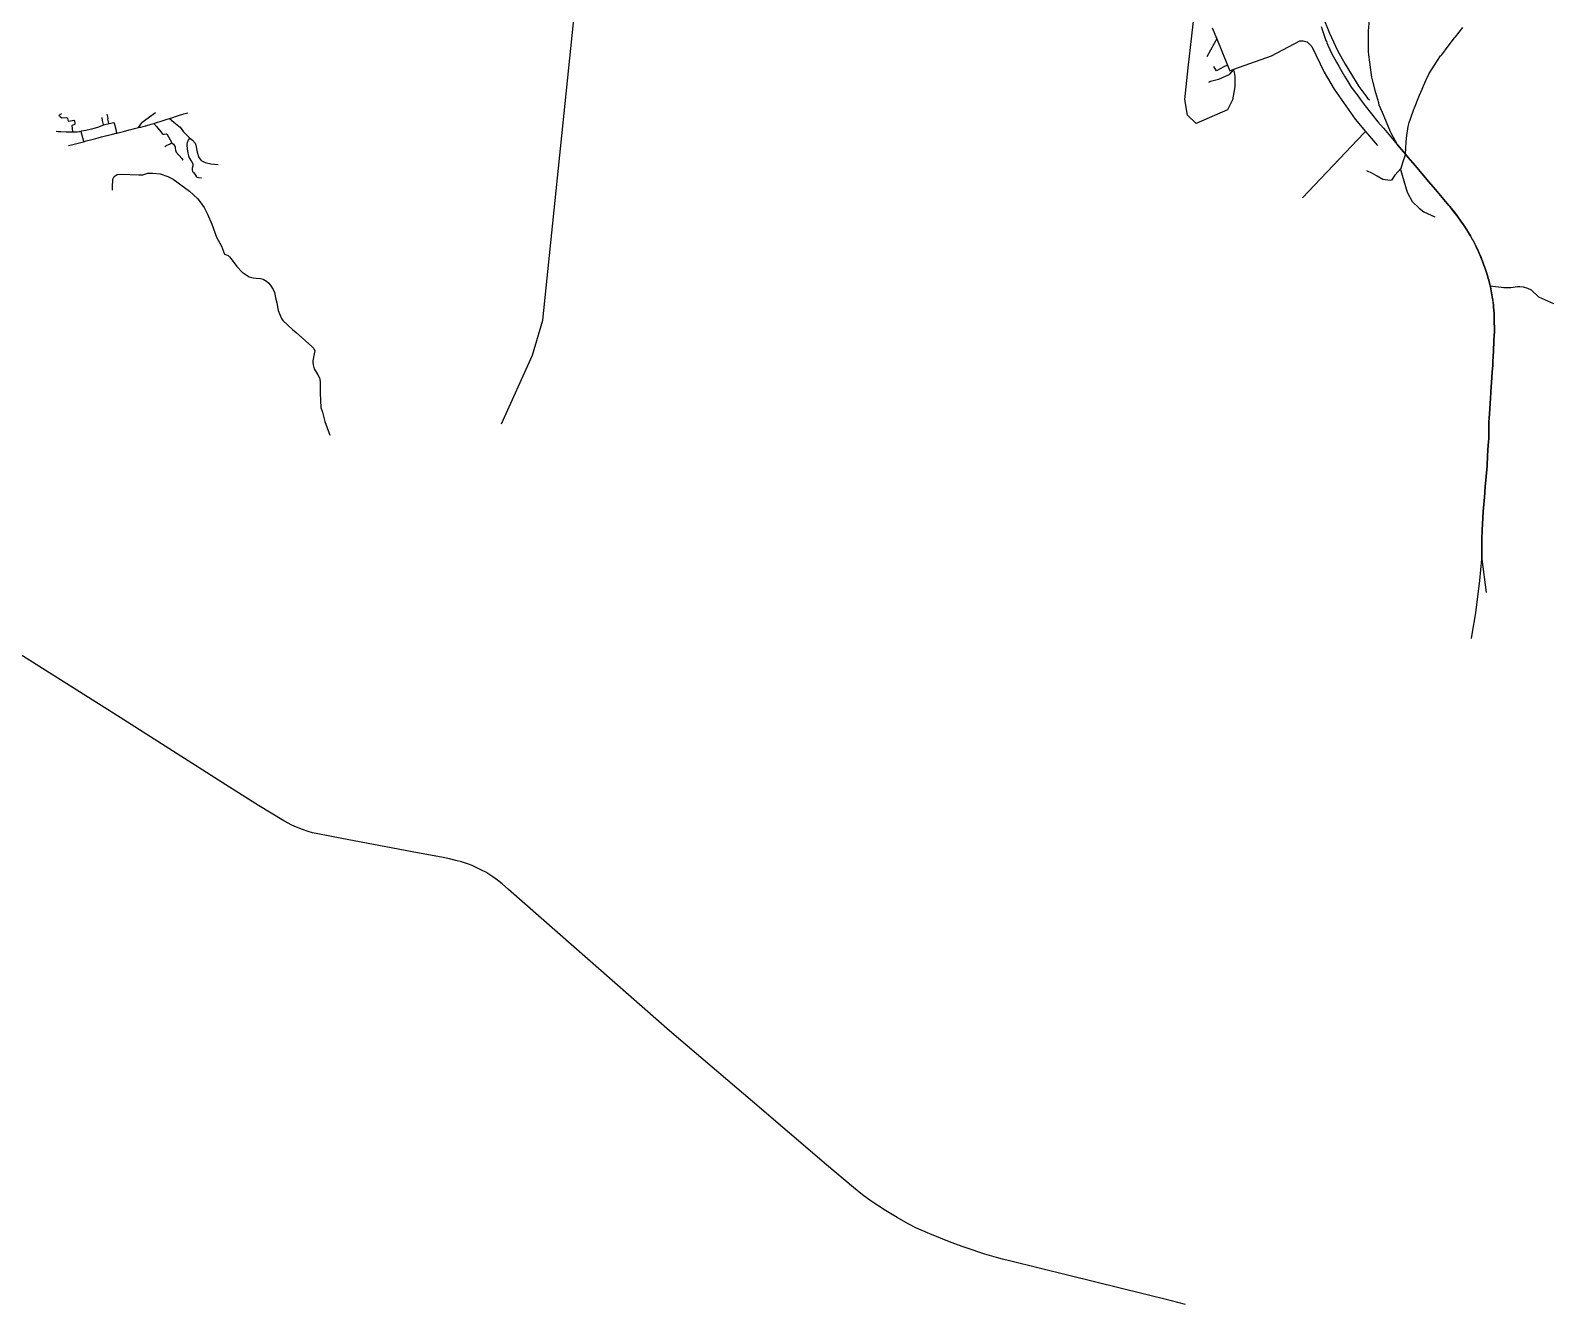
# Model space of a CAD drawing. Header units: inches. Extents: x 170101 to 178921, y 438267 to 453456.
# Drawn here: x 174590 to 178467, y 438991 to 442234 of the extents above; entities that cross this region are included whole.
import ezdxf

# ---------------------------------------------------------------- set-up
doc = ezdxf.new("R2010")
doc.units = ezdxf.units.IN
doc.header["$MEASUREMENT"] = 0

msp = doc.modelspace()

# ---------------------------------------------------------------- linework, layer by layer
for points in [[(175789.1, 441232.7), (175867.7, 441407.3), (175894.2, 441496.6), (176017.2, 442691.5), (176019, 442698.3), (176021.9, 442719.1), (176025.8, 442747), (176027.9, 442761.8), (176029.2, 442774.8), (176031.9, 442802.8), (176034.6, 442830.8), (176036.9, 442855.1), (176037.2, 442858.8), (176039.9, 442886.8), (176040.2, 442889.4), (176041.1, 442898.9), (176042, 442908.6), (176043.2, 442920.9)], [(177827.4, 442461.5), (177830, 442451.4), (177859.1, 442338.1), (177879.1, 442271.9), (177896.6, 442227.5), (177917.2, 442183.1), (177936.6, 442148.1), (177971, 442091.8), (177991.6, 442064.4), (177993.5, 442061.8), (177998.4, 442057.3)], [(177651.4, 442133.4), (177653.1, 442131.9), (177655.5, 442118.1), (177655.8, 442090.4), (177649.8, 442057.6), (177636.9, 442032.3), (177557.3, 441997.6), (177535.3, 442018.8), (177528.2, 442058.3), (177537, 442139.3), (177555.2, 442302), (177572.1, 442323)], [(177875, 442244.6), (177887.6, 442208.3), (177888.7, 442205.8), (177889.9, 442202.9), (177892.3, 442197.1), (177902.8, 442174.9), (177914.4, 442153.2), (177919.9, 442143.5), (177924.2, 442135.9), (177934.6, 442118.2), (177943.1, 442104.6), (177952, 442090), (177963.9, 442074.6), (177966.8, 442070.4), (177974.6, 442059), (177987.4, 442042.8), (178003.2, 442022.2), (178019.8, 442001.8), (178034.1, 441985.3), (178039, 441979.7), (178069.4, 441943.3), (178079.8, 441931), (178089.9, 441919.1), (178097, 441910.7), (178114.3, 441890.4), (178131.5, 441870.1), (178144.9, 441854.3), (178148.7, 441849.8), (178166.1, 441829.6), (178170.8, 441824.1), (178183.2, 441809.2), (178200.2, 441788.7), (178202.7, 441785.7), (178216.9, 441768), (178221.3, 441762.4), (178232.7, 441746.5), (178236.2, 441741.6), (178247.5, 441724.4), (178248, 441723.6), (178255.2, 441711.3), (178260.9, 441701.4), (178261.2, 441700.9), (178268.2, 441687.6), (178272.9, 441677.8), (178272.9, 441677.6), (178277.5, 441667.5), (178282.2, 441657), (178283.6, 441653.2), (178286, 441647), (178289.7, 441636.8), (178292.7, 441628.2), (178293.6, 441625.7), (178296.2, 441617.8), (178298.3, 441610.6), (178300.5, 441602.8), (178301.8, 441598.3), (178304.6, 441587.2), (178305.3, 441584), (178306.9, 441577.1), (178306.9, 441576.9), (178309, 441566.2), (178310.7, 441556.3), (178311.6, 441550.7), (178311.9, 441549.2), (178312.3, 441546.1), (178312.4, 441545.3), (178312.8, 441542), (178313.7, 441535.3), (178314.3, 441528.4), (178314.7, 441524.3), (178314.9, 441522.1), (178315.5, 441514.6), (178315.5, 441514.2), (178315.8, 441497.7), (178316.4, 441471.1), (178316.4, 441468.9), (178315.2, 441444.5), (178313.8, 441417.9), (178312.5, 441391.3), (178312, 441382), (178310.9, 441364.7), (178309.1, 441338.1), (178307.6, 441315.1), (178307.4, 441311.6), (178305.6, 441285), (178303.9, 441258.4), (178302.5, 441237), (178302.4, 441231.8), (178301.9, 441205.2), (178301.7, 441195.7), (178300.7, 441178.6), (178299.1, 441152), (178297.5, 441125.4), (178297, 441116.5), (178295.4, 441098.9), (178293.1, 441072.4), (178290.7, 441045.8), (178288.3, 441019.3), (178287.5, 441010), (178286.6, 440993.1), (178285.1, 440963.2), (178284.9, 440959.4), (178284.8, 440957), (178284.5, 440944.9), (178284.4, 440934.9), (178284.4, 440933.2), (178283.9, 440888.2), (178295.4, 440803.6), (178295.4, 440803.6)], [(178257.6, 440686.3), (178259.7, 440697.2), (178268.8, 440751.5), (178279.2, 440833.7), (178283.9, 440888.2), (178284.3, 440933.2), (178284.3, 440935), (178284.4, 440944.9), (178284.7, 440957), (178284.8, 440959.4), (178285, 440963.2), (178286.6, 440993.2), (178287.4, 441010.1), (178288.3, 441019.4), (178290.7, 441045.9), (178293, 441072.4), (178295.4, 441098.9), (178297, 441116.5), (178297.5, 441125.5), (178299.1, 441152.1), (178300.7, 441178.7), (178301.7, 441195.7), (178301.8, 441205.3), (178302.3, 441231.9), (178302.4, 441237.1), (178303.8, 441258.4), (178305.6, 441285), (178307.3, 441311.6), (178307.6, 441315.2), (178309.1, 441338.2), (178310.8, 441364.8), (178312, 441382.1), (178312.4, 441391.4), (178313.8, 441417.9), (178315.1, 441444.5), (178316.4, 441469), (178316.4, 441471.1), (178315.8, 441497.7), (178315.5, 441514.2), (178315.4, 441514.7), (178314.9, 441522.1), (178314.7, 441524.3), (178314.3, 441528.4), (178313.7, 441535.3), (178312.8, 441542.1), (178311.9, 441549.2), (178311.6, 441550.8), (178310.7, 441556.3), (178308.9, 441566.3), (178306.9, 441577), (178306.9, 441577.2), (178305.3, 441584), (178304.5, 441587.3), (178301.7, 441598.3), (178300.5, 441602.8), (178298.3, 441610.6), (178296.1, 441617.8), (178293.5, 441625.8), (178292.7, 441628.3), (178289.7, 441636.8), (178285.9, 441647), (178283.6, 441653.3), (178282.1, 441657), (178277.5, 441667.6), (178272.9, 441677.7), (178272.8, 441677.8), (178268.1, 441687.7), (178261.1, 441700.9), (178260.8, 441701.4), (178255.2, 441711.4), (178247.9, 441723.7), (178247.5, 441724.4), (178236.2, 441741.7), (178232.7, 441746.6), (178221.3, 441762.4), (178216.8, 441768), (178202.7, 441785.8), (178200.2, 441788.8), (178183.2, 441809.3), (178170.7, 441824.2), (178166, 441829.6), (178148.7, 441849.8), (178144.9, 441854.3), (178131.5, 441870.1), (178114.2, 441890.4), (178097, 441910.7), (178089.8, 441919.2), (178079.8, 441931.1), (178069.3, 441943.3), (178064.4, 441952.6), (178053.7, 441972.7), (178052.2, 441976.3), (178041.8, 442000.8), (178031.4, 442025.3), (178023.2, 442044.5), (178021.7, 442050.1), (178014.8, 442075.8), (178007.9, 442101.5), (178004.1, 442115.6), (178002.4, 442127.5), (177998.8, 442153.9), (177996.3, 442172), (177996.2, 442180.4), (177996, 442207), (177995.8, 442230.4), (177996.1, 442233.6), (177998.6, 442260.1)], [(177609.8, 442212.7), (177602.9, 442200.7), (177584, 442167.3)], [(177598.2, 442241), (177609.8, 442212.7), (177637.1, 442146.3), (177643, 442131.8), (177653.2, 442135.5), (177748.8, 442170), (177821.3, 442208.1), (177829.7, 442207.7), (177839.7, 442205), (177851.9, 442193.6), (177882.9, 442128.5), (177908.7, 442084.4), (177961.8, 442008.1), (177988.5, 441976.8), (178018.5, 441941.6)], [(178089.8, 441919.2), (178092.1, 441949.8), (178092.8, 441958.8), (178093.8, 441967.1), (178097, 441989.5), (178099.4, 441999.8), (178102.7, 442009.3), (178111.2, 442033.6), (178112.8, 442037.6), (178124.2, 442065.3), (178125.9, 442069.6), (178132.4, 442085), (178135.9, 442093), (178145.5, 442114.8), (178148.4, 442120.2), (178150.5, 442124.4), (178164, 442145.8), (178178.9, 442169.4), (178180.5, 442170.8), (178182.3, 442172.5), (178199, 442194.3), (178215.1, 442215.2), (178217.3, 442218.1), (178235.7, 442241.8)], [(177653.2, 442135.5), (177642.4, 442123), (177639.9, 442120.2), (177633, 442118.3), (177613.8, 442109.7), (177593.4, 442104.3), (177588.2, 442101.8)], [(177637.1, 442146.3), (177627.4, 442141.3), (177608.6, 442131.7), (177602.1, 442142.5)], [(174698.3, 441975.4), (174698.1, 441976.9), (174696.4, 441992.4), (174696.9, 441993.2), (174703.5, 441995.7), (174704.3, 441996.7), (174703, 442004.2), (174701.8, 442005.2), (174700.9, 442005.2), (174688, 442002.9), (174687.3, 442003), (174685, 442010.2), (174684.2, 442011), (174683, 442011.5), (174670.3, 442010.7), (174665.7, 442014.2), (174663.8, 442016.2), (174663.4, 442017.8), (174663.9, 442019.2), (174669.7, 442022.7)], [(174686.8, 441941.5), (174698.4, 441944.3), (174725.2, 441951), (174726.2, 441951.3), (174728.3, 441951.9), (174729, 441952.1), (174731.9, 441952.9), (174742.9, 441955.9), (174756.9, 441959.6), (174770.9, 441963.3), (174784.9, 441967), (174785.5, 441967.2), (174799, 441970.4), (174808.1, 441972.5), (174808.6, 441972.6), (174810, 441973), (174811.9, 441973.4), (174813.1, 441973.8), (174827.1, 441977.4), (174841.2, 441981), (174846.5, 441982.4), (174855.2, 441984.5), (174865, 441987), (174869.3, 441988), (174870.8, 441988.4), (174883.3, 441991.6), (174884, 441991.7), (174884.2, 441991.8), (174897.2, 441995.6), (174901.1, 441996.7), (174904.4, 441997.6), (174906.3, 441998.2), (174906.4, 441998.2), (174911.1, 441999.6), (174912.5, 442000.1), (174913.9, 442000.5), (174920.2, 442002.5), (174938.3, 442008.3), (174943.7, 442010), (174944.6, 442010.4), (174967.2, 442017.6), (174980.3, 442021.8), (174990.7, 442024.9)], [(174776.2, 441993.5), (174775.9, 441995), (174773.7, 442005.1), (174772.4, 442012.6)], [(174790.1, 441996.5), (174789.7, 441998.1), (174786.7, 442008.1), (174788.1, 442010.6), (174785.4, 442020.8)], [(174865, 441987), (174873.7, 441999.4), (174874.9, 442001), (174908.4, 442025.6)], [(174943.7, 442010), (174955.5, 442000.8), (174968, 441991), (174970.8, 441988.4), (174979.3, 441976.6), (174990.4, 441965.5), (174995.3, 441961.1), (175002.5, 441954.7), (175009.6, 441947.1), (175011.5, 441942.6), (175014.3, 441924.7), (175019, 441910.5), (175022.1, 441906.5), (175024.9, 441903.2), (175029.6, 441900.6), (175035.1, 441898), (175049.5, 441894.7), (175067.6, 441892.8)], [(174726.2, 441951.3), (174723.8, 441960.5), (174719.6, 441976.6), (174715, 441976.7), (174714.8, 441976.6), (174709.3, 441975.7), (174698.3, 441975.4), (174694.2, 441975.4), (174685.8, 441975.3), (174681.4, 441975.5), (174667.3, 441976.4), (174661.4, 441976.6), (174655.9, 441977.1)], [(174810, 441973), (174807.9, 441982.3), (174804.3, 441997.8), (174803.4, 441999), (174802.4, 441999.1), (174790.2, 441996.5), (174790.1, 441996.5), (174776.3, 441993.5), (174776.2, 441993.5), (174760.7, 441987.5), (174745.2, 441982.8), (174731.4, 441979.7), (174720.2, 441978.2), (174714.8, 441976.6)], [(174904.4, 441997.6), (174911.2, 441989.5), (174925.7, 441972.1), (174928.3, 441970.2), (174930.2, 441970), (174935.2, 441971.2), (174937.3, 441970.7), (174941.3, 441963.6), (174949.6, 441948.5), (174949.9, 441948.2), (174951, 441947.3), (174954.3, 441945.1), (174958.1, 441937.9), (174958.6, 441934.3), (174959.5, 441929.9), (174961.4, 441924.2), (174975.2, 441907.9), (174977.8, 441904.4)], [(177988.5, 441976.8), (177984.2, 441972.4), (177828.2, 441808.5)], [(174949.9, 441948.2), (174948.9, 441947.5), (174944.2, 441944), (174941.3, 441943.1), (174937.1, 441941.1), (174932.5, 441938.2)], [(174995.3, 441961.1), (174993.9, 441958.5), (174991.9, 441955), (174990.6, 441952.2), (174989, 441949), (174988.2, 441944.9), (174988, 441942.1), (174988.8, 441933.1), (174990.8, 441921.7), (174992.2, 441915.3), (174993.1, 441912.5), (174994.1, 441909.9), (174996.1, 441907.3), (175000.4, 441900.8), (175003.6, 441894.4), (175003.2, 441888.8), (175002, 441883.5), (175002.1, 441878.9), (175003, 441875.6), (175005.2, 441872.8), (175008.7, 441868), (175010.2, 441865.6), (175012.5, 441861.7), (175013.5, 441861.1), (175014.2, 441860.8), (175017.6, 441860.1), (175025.6, 441859.2)], [(178089.8, 441919.2), (178082.7, 441897.6), (178077.7, 441882.7), (178076.9, 441880.5), (178094.3, 441822.4), (178106.7, 441798.8), (178124.6, 441782.1), (178136.9, 441772.7), (178164.5, 441759.4)], [(174798.9, 441828), (174798.6, 441834.8), (174799.5, 441855.3), (174803.4, 441862.4), (174810.7, 441867.8), (174820.9, 441868.1), (174865.8, 441866.5), (174875.9, 441867), (174889, 441870.9), (174901.2, 441870.9), (174920.2, 441869), (174939.9, 441862.4), (174953.6, 441855.9), (174994.8, 441825.3), (175005.3, 441816), (175016, 441805.9), (175032.2, 441783.5), (175040.4, 441766.2), (175051.8, 441741.2), (175063.9, 441708), (175076.2, 441685.1), (175083.9, 441665.1), (175088.8, 441662.8), (175093.6, 441661.1), (175096.8, 441657.9), (175103.9, 441649.6), (175115.4, 441633), (175129.1, 441619), (175147.2, 441607.3), (175156.6, 441604.4), (175164.6, 441603.3), (175176.1, 441602.4), (175182.7, 441601.3), (175191.3, 441596.1), (175197, 441591.2), (175201.6, 441584.4), (175207.9, 441575.2), (175211, 441566.9), (175214.7, 441550), (175217, 441541.1), (175221, 441521.1), (175225, 441511.4), (175229.3, 441500.8), (175232.2, 441496.2), (175257.1, 441473.3), (175266.6, 441465), (175306.1, 441429.8), (175311.8, 441424.3), (175313.8, 441418.9), (175312.6, 441411.2), (175308.9, 441393.4), (175308.6, 441389.1), (175309.5, 441383.1), (175312.6, 441373.1), (175321.8, 441357.9), (175326.1, 441350.2), (175327.2, 441340.5), (175327.3, 441310.8), (175329.2, 441274.5), (175333.5, 441262.6), (175339.7, 441238.4), (175345.6, 441222.5), (175352.2, 441204.1)], [(178077.7, 441882.7), (178071.1, 441875.1), (178062.9, 441865.8), (178054.7, 441853.4), (178050.8, 441851.9), (178032.5, 441855), (178017.8, 441863.3), (178006.1, 441870.1), (177991.2, 441877.2)], [(178305.3, 441584), (178340.6, 441579.8), (178357.7, 441580.1), (178374.8, 441582.7), (178380.6, 441582.7), (178389.3, 441581.8), (178400.6, 441578.2), (178410, 441573.7), (178428.7, 441556.3), (178466.8, 441538.8)], [(177530.3, 438990.7), (177491, 439001.1), (177233, 439064.8), (177082.3, 439101.6), (177064.3, 439106), (177049.4, 439110.4), (177019.6, 439119.1), (176971.9, 439134.9), (176964, 439138), (176933.8, 439148.9), (176879, 439170.8), (176845.3, 439185.3), (176824.2, 439195.8), (176796.2, 439212), (176766.4, 439230), (176730, 439254.1), (176707.7, 439270.3), (176685.3, 439288.7), (176616.6, 439346.5), (176428.2, 439507.3), (176217, 439687.4), (175973.5, 439901.5), (175807.3, 440047.5), (175790.4, 440062), (175779.1, 440071.1), (175767.3, 440079.7), (175749, 440091.3), (175736.9, 440097.6), (175722.5, 440104.4), (175714.2, 440108.4), (175705, 440112.1), (175686.9, 440117.8), (175673, 440121.5), (175656.8, 440125.5), (175636.1, 440129.6), (175575.2, 440140.9), (175382.7, 440177.1), (175321.3, 440188.8), (175307.7, 440191.9), (175297.2, 440195), (175282.4, 440200.3), (175267, 440206.2), (175255.1, 440211.5), (175235.3, 440221.8), (175170.7, 440261), (175087.2, 440313.6), (174818.4, 440485.5), (174556.4, 440650.8)]]:
    msp.add_lwpolyline(points)

doc.saveas('drawing.dxf')
